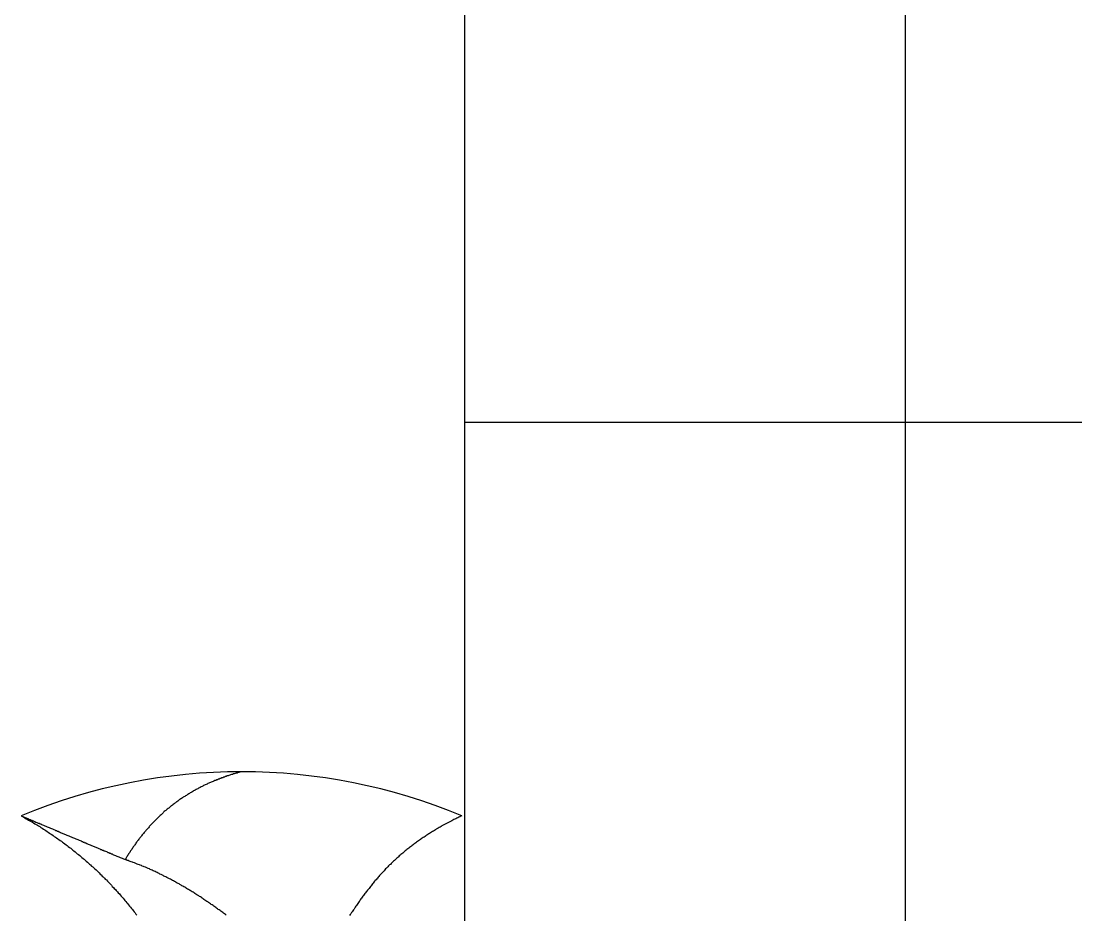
# Model space of a CAD drawing. Extents: x -613 to 599, y 141 to 558.
# Drawn here: x -439.785 to -434.998, y 357.162 to 361.216 of the extents above; entities that cross this region are included whole.
import ezdxf

# ---------------------------------------------------------------- set-up
doc = ezdxf.new("R2010")
doc.units = 0
doc.linetypes.add('CONTINOUS', pattern=[0])
doc.layers.get('0').update_dxf_attribs({"linetype": 'CONTINUOUS'})

msp = doc.modelspace()

# ---------------------------------------------------------------- linework, layer by layer
at = {"color": 7, "linetype": 'CONTINOUS'}
for p, q in [((-435.7728, 398.0611), (-435.7728, 338.5611)), ((-437.7728, 396.0611), (-437.7728, 340.5611)), ((-437.7728, 359.3971), (584.2273, 359.3971))]:
    msp.add_line(p, q, dxfattribs=at)
at = {"color": 7}
for points in [[(-438.785, 357.811, 0), (-438.789, 357.81, 0), (-438.793, 357.809, 0), (-438.797, 357.808, 0), (-438.801, 357.807, 0), (-438.805, 357.805, 0), (-438.809, 357.804, 0), (-438.813, 357.803, 0), (-438.818, 357.802, 0), (-438.822, 357.801, 0), (-438.826, 357.799, 0), (-438.83, 357.798, 0), (-438.834, 357.797, 0), (-438.838, 357.796, 0), (-438.842, 357.794, 0), (-438.846, 357.793, 0), (-438.85, 357.792, 0), (-438.854, 357.79, 0), (-438.858, 357.789, 0), (-438.862, 357.787, 0), (-438.866, 357.786, 0), (-438.87, 357.784, 0), (-438.874, 357.783, 0), (-438.878, 357.781, 0), (-438.882, 357.78, 0), (-438.886, 357.778, 0), (-438.89, 357.777, 0), (-438.894, 357.775, 0), (-438.898, 357.774, 0), (-438.902, 357.772, 0), (-438.906, 357.771, 0), (-438.91, 357.769, 0), (-438.914, 357.767, 0), (-438.918, 357.766, 0), (-438.922, 357.764, 0), (-438.926, 357.762, 0), (-438.93, 357.76, 0), (-438.933, 357.759, 0), (-438.937, 357.757, 0), (-438.941, 357.755, 0), (-438.945, 357.753, 0), (-438.949, 357.751, 0), (-438.953, 357.75, 0), (-438.957, 357.748, 0), (-438.961, 357.746, 0), (-438.964, 357.744, 0), (-438.968, 357.742, 0), (-438.972, 357.74, 0), (-438.976, 357.738, 0), (-438.98, 357.736, 0), (-438.983, 357.734, 0), (-438.987, 357.732, 0), (-438.991, 357.73, 0), (-438.995, 357.728, 0), (-438.998, 357.726, 0), (-439.002, 357.724, 0), (-439.006, 357.722, 0), (-439.01, 357.719, 0), (-439.013, 357.717, 0), (-439.017, 357.715, 0), (-439.021, 357.713, 0), (-439.024, 357.711, 0), (-439.028, 357.708, 0), (-439.032, 357.706, 0), (-439.035, 357.704, 0), (-439.039, 357.702, 0), (-439.042, 357.699, 0), (-439.046, 357.697, 0), (-439.05, 357.695, 0), (-439.053, 357.692, 0), (-439.057, 357.69, 0), (-439.06, 357.688, 0), (-439.064, 357.685, 0), (-439.067, 357.683, 0), (-439.071, 357.68, 0), (-439.074, 357.678, 0), (-439.078, 357.675, 0), (-439.081, 357.673, 0), (-439.085, 357.67, 0), (-439.088, 357.668, 0), (-439.091, 357.665, 0), (-439.095, 357.662, 0), (-439.098, 357.66, 0), (-439.102, 357.657, 0), (-439.105, 357.655, 0), (-439.108, 357.652, 0), (-439.112, 357.649, 0), (-439.115, 357.646, 0), (-439.118, 357.644, 0), (-439.122, 357.641, 0), (-439.125, 357.638, 0), (-439.128, 357.635, 0), (-439.131, 357.633, 0), (-439.135, 357.63, 0), (-439.138, 357.627, 0), (-439.141, 357.624, 0), (-439.144, 357.621, 0), (-439.147, 357.618, 0), (-439.15, 357.616, 0), (-439.154, 357.613, 0), (-439.157, 357.61, 0), (-439.16, 357.607, 0), (-439.163, 357.604, 0), (-439.166, 357.601, 0), (-439.169, 357.598, 0), (-439.172, 357.595, 0), (-439.175, 357.592, 0), (-439.178, 357.589, 0), (-439.181, 357.586, 0), (-439.184, 357.583, 0), (-439.187, 357.579, 0), (-439.19, 357.576, 0), (-439.193, 357.573, 0), (-439.196, 357.57, 0), (-439.199, 357.567, 0), (-439.202, 357.564, 0), (-439.204, 357.561, 0), (-439.207, 357.557, 0), (-439.21, 357.554, 0), (-439.213, 357.551, 0), (-439.216, 357.548, 0), (-439.219, 357.545, 0), (-439.221, 357.541, 0), (-439.224, 357.538, 0), (-439.227, 357.535, 0), (-439.23, 357.531, 0), (-439.232, 357.528, 0), (-439.235, 357.525, 0), (-439.238, 357.521, 0), (-439.24, 357.518, 0), (-439.243, 357.515, 0), (-439.246, 357.511, 0), (-439.248, 357.508, 0), (-439.251, 357.505, 0), (-439.253, 357.501, 0), (-439.256, 357.498, 0), (-439.259, 357.494, 0), (-439.261, 357.491, 0), (-439.264, 357.487, 0), (-439.266, 357.484, 0), (-439.269, 357.48, 0), (-439.271, 357.477, 0), (-439.273, 357.474, 0), (-439.276, 357.47, 0), (-439.278, 357.466, 0), (-439.281, 357.463, 0), (-439.283, 357.459, 0), (-439.285, 357.456, 0), (-439.288, 357.452, 0), (-439.29, 357.449, 0), (-439.292, 357.445, 0), (-439.295, 357.442, 0), (-439.297, 357.438, 0), (-439.299, 357.434, 0), (-439.302, 357.431, 0), (-439.304, 357.427, 0), (-439.306, 357.424, 0), (-439.308, 357.42, 0), (-439.31, 357.416, 0), (-439.313, 357.413, 0)], [(-439.785, 357.611, 0), (-439.779, 357.608, 0), (-439.773, 357.605, 0), (-439.768, 357.602, 0), (-439.762, 357.598, 0), (-439.756, 357.595, 0), (-439.751, 357.592, 0), (-439.745, 357.589, 0), (-439.739, 357.585, 0), (-439.734, 357.582, 0), (-439.728, 357.579, 0), (-439.722, 357.575, 0), (-439.717, 357.572, 0), (-439.711, 357.569, 0), (-439.706, 357.565, 0), (-439.7, 357.562, 0), (-439.695, 357.558, 0), (-439.689, 357.555, 0), (-439.684, 357.551, 0), (-439.678, 357.548, 0), (-439.673, 357.544, 0), (-439.667, 357.54, 0), (-439.662, 357.537, 0), (-439.656, 357.533, 0), (-439.651, 357.529, 0), (-439.645, 357.526, 0), (-439.64, 357.522, 0), (-439.635, 357.518, 0), (-439.629, 357.515, 0), (-439.624, 357.511, 0), (-439.618, 357.507, 0), (-439.613, 357.503, 0), (-439.608, 357.499, 0), (-439.602, 357.496, 0), (-439.597, 357.492, 0), (-439.592, 357.488, 0), (-439.587, 357.484, 0), (-439.581, 357.48, 0), (-439.576, 357.476, 0), (-439.571, 357.472, 0), (-439.566, 357.468, 0), (-439.56, 357.464, 0), (-439.555, 357.46, 0), (-439.55, 357.456, 0), (-439.545, 357.452, 0), (-439.54, 357.448, 0), (-439.535, 357.443, 0), (-439.53, 357.439, 0), (-439.524, 357.435, 0), (-439.519, 357.431, 0), (-439.514, 357.427, 0), (-439.509, 357.422, 0), (-439.504, 357.418, 0), (-439.499, 357.414, 0), (-439.494, 357.41, 0), (-439.489, 357.405, 0), (-439.484, 357.401, 0), (-439.479, 357.397, 0), (-439.474, 357.392, 0), (-439.47, 357.388, 0), (-439.465, 357.383, 0), (-439.46, 357.379, 0), (-439.455, 357.375, 0), (-439.45, 357.37, 0), (-439.445, 357.366, 0), (-439.44, 357.361, 0), (-439.436, 357.357, 0), (-439.431, 357.352, 0), (-439.426, 357.347, 0), (-439.421, 357.343, 0), (-439.417, 357.338, 0), (-439.412, 357.334, 0), (-439.407, 357.329, 0), (-439.403, 357.324, 0), (-439.398, 357.32, 0), (-439.393, 357.315, 0), (-439.389, 357.31, 0), (-439.384, 357.305, 0), (-439.38, 357.301, 0), (-439.375, 357.296, 0), (-439.371, 357.291, 0), (-439.366, 357.286, 0), (-439.362, 357.281, 0), (-439.357, 357.277, 0), (-439.353, 357.272, 0), (-439.348, 357.267, 0), (-439.344, 357.262, 0), (-439.339, 357.257, 0), (-439.335, 357.252, 0), (-439.331, 357.247, 0), (-439.326, 357.242, 0), (-439.322, 357.237, 0), (-439.318, 357.232, 0), (-439.314, 357.227, 0), (-439.309, 357.222, 0), (-439.305, 357.217, 0), (-439.301, 357.212, 0), (-439.297, 357.207, 0), (-439.293, 357.202, 0), (-439.289, 357.197, 0), (-439.284, 357.191, 0), (-439.28, 357.186, 0), (-439.276, 357.181, 0), (-439.272, 357.176, 0), (-439.268, 357.171, 0), (-439.264, 357.165, 0), (-439.26, 357.16, 0)], [(-439.785, 357.611, 0), (-439.781, 357.61, 0), (-439.777, 357.608, 0), (-439.774, 357.606, 0), (-439.77, 357.605, 0), (-439.766, 357.603, 0), (-439.762, 357.602, 0), (-439.759, 357.6, 0), (-439.755, 357.599, 0), (-439.751, 357.597, 0), (-439.748, 357.595, 0), (-439.744, 357.594, 0), (-439.74, 357.592, 0), (-439.736, 357.591, 0), (-439.733, 357.589, 0), (-439.729, 357.588, 0), (-439.725, 357.586, 0), (-439.722, 357.585, 0), (-439.718, 357.583, 0), (-439.714, 357.581, 0), (-439.71, 357.58, 0), (-439.707, 357.578, 0), (-439.703, 357.577, 0), (-439.699, 357.575, 0), (-439.696, 357.574, 0), (-439.692, 357.572, 0), (-439.688, 357.57, 0), (-439.684, 357.569, 0), (-439.681, 357.567, 0), (-439.677, 357.566, 0), (-439.673, 357.564, 0), (-439.669, 357.563, 0), (-439.666, 357.561, 0), (-439.662, 357.56, 0), (-439.658, 357.558, 0), (-439.655, 357.556, 0), (-439.651, 357.555, 0), (-439.647, 357.553, 0), (-439.643, 357.552, 0), (-439.64, 357.55, 0), (-439.636, 357.549, 0), (-439.632, 357.547, 0), (-439.629, 357.545, 0), (-439.625, 357.544, 0), (-439.621, 357.542, 0), (-439.617, 357.541, 0), (-439.614, 357.539, 0), (-439.61, 357.538, 0), (-439.606, 357.536, 0), (-439.603, 357.534, 0), (-439.599, 357.533, 0), (-439.595, 357.531, 0), (-439.591, 357.53, 0), (-439.588, 357.528, 0), (-439.584, 357.527, 0), (-439.58, 357.525, 0), (-439.577, 357.524, 0), (-439.573, 357.522, 0), (-439.569, 357.52, 0), (-439.565, 357.519, 0), (-439.562, 357.517, 0), (-439.558, 357.516, 0), (-439.554, 357.514, 0), (-439.551, 357.513, 0), (-439.547, 357.511, 0), (-439.543, 357.509, 0), (-439.539, 357.508, 0), (-439.536, 357.506, 0), (-439.532, 357.505, 0), (-439.528, 357.503, 0), (-439.524, 357.502, 0), (-439.521, 357.5, 0), (-439.517, 357.499, 0), (-439.513, 357.497, 0), (-439.51, 357.495, 0), (-439.506, 357.494, 0), (-439.502, 357.492, 0), (-439.498, 357.491, 0), (-439.495, 357.489, 0), (-439.491, 357.488, 0), (-439.487, 357.486, 0), (-439.484, 357.484, 0), (-439.48, 357.483, 0), (-439.476, 357.481, 0), (-439.472, 357.48, 0), (-439.469, 357.478, 0), (-439.465, 357.477, 0), (-439.461, 357.475, 0), (-439.458, 357.474, 0), (-439.454, 357.472, 0), (-439.45, 357.47, 0), (-439.446, 357.469, 0), (-439.443, 357.467, 0), (-439.439, 357.466, 0), (-439.435, 357.464, 0), (-439.432, 357.463, 0), (-439.428, 357.461, 0), (-439.424, 357.459, 0), (-439.42, 357.458, 0), (-439.417, 357.456, 0), (-439.413, 357.455, 0), (-439.409, 357.453, 0), (-439.406, 357.452, 0), (-439.402, 357.45, 0), (-439.398, 357.449, 0), (-439.394, 357.447, 0), (-439.391, 357.445, 0), (-439.387, 357.444, 0), (-439.383, 357.442, 0), (-439.38, 357.441, 0), (-439.376, 357.439, 0), (-439.372, 357.438, 0), (-439.368, 357.436, 0), (-439.365, 357.434, 0), (-439.361, 357.433, 0), (-439.357, 357.431, 0), (-439.353, 357.43, 0), (-439.35, 357.428, 0), (-439.346, 357.427, 0), (-439.342, 357.425, 0), (-439.339, 357.424, 0), (-439.335, 357.422, 0), (-439.331, 357.42, 0), (-439.327, 357.419, 0), (-439.324, 357.417, 0), (-439.32, 357.416, 0), (-439.316, 357.414, 0), (-439.313, 357.413, 0)], [(-437.785, 357.611, 0), (-437.789, 357.609, 0), (-437.794, 357.607, 0), (-437.798, 357.605, 0), (-437.803, 357.602, 0), (-437.807, 357.6, 0), (-437.812, 357.598, 0), (-437.817, 357.596, 0), (-437.821, 357.594, 0), (-437.826, 357.591, 0), (-437.83, 357.589, 0), (-437.834, 357.587, 0), (-437.839, 357.584, 0), (-437.843, 357.582, 0), (-437.848, 357.58, 0), (-437.852, 357.577, 0), (-437.857, 357.575, 0), (-437.861, 357.573, 0), (-437.866, 357.57, 0), (-437.87, 357.568, 0), (-437.875, 357.565, 0), (-437.879, 357.563, 0), (-437.883, 357.56, 0), (-437.888, 357.558, 0), (-437.892, 357.555, 0), (-437.896, 357.553, 0), (-437.901, 357.55, 0), (-437.905, 357.547, 0), (-437.909, 357.545, 0), (-437.914, 357.542, 0), (-437.918, 357.54, 0), (-437.922, 357.537, 0), (-437.927, 357.534, 0), (-437.931, 357.531, 0), (-437.935, 357.529, 0), (-437.939, 357.526, 0), (-437.944, 357.523, 0), (-437.948, 357.52, 0), (-437.952, 357.518, 0), (-437.956, 357.515, 0), (-437.961, 357.512, 0), (-437.965, 357.509, 0), (-437.969, 357.506, 0), (-437.973, 357.503, 0), (-437.977, 357.501, 0), (-437.981, 357.498, 0), (-437.986, 357.495, 0), (-437.99, 357.492, 0), (-437.994, 357.489, 0), (-437.998, 357.486, 0), (-438.002, 357.483, 0), (-438.006, 357.48, 0), (-438.01, 357.477, 0), (-438.014, 357.474, 0), (-438.018, 357.471, 0), (-438.022, 357.467, 0), (-438.026, 357.464, 0), (-438.03, 357.461, 0), (-438.034, 357.458, 0), (-438.038, 357.455, 0), (-438.042, 357.452, 0), (-438.046, 357.448, 0), (-438.049, 357.445, 0), (-438.053, 357.442, 0), (-438.057, 357.439, 0), (-438.061, 357.435, 0), (-438.065, 357.432, 0), (-438.069, 357.429, 0), (-438.072, 357.425, 0), (-438.076, 357.422, 0), (-438.08, 357.419, 0), (-438.084, 357.415, 0), (-438.087, 357.412, 0), (-438.091, 357.409, 0), (-438.095, 357.405, 0), (-438.098, 357.402, 0), (-438.102, 357.398, 0), (-438.106, 357.395, 0), (-438.109, 357.391, 0), (-438.113, 357.388, 0), (-438.117, 357.384, 0), (-438.12, 357.38, 0), (-438.124, 357.377, 0), (-438.127, 357.373, 0), (-438.131, 357.37, 0), (-438.134, 357.366, 0), (-438.138, 357.362, 0), (-438.141, 357.359, 0), (-438.144, 357.355, 0), (-438.148, 357.351, 0), (-438.151, 357.348, 0), (-438.155, 357.344, 0), (-438.158, 357.34, 0), (-438.161, 357.336, 0), (-438.165, 357.333, 0), (-438.168, 357.329, 0), (-438.171, 357.325, 0), (-438.174, 357.321, 0), (-438.178, 357.317, 0), (-438.181, 357.314, 0), (-438.184, 357.31, 0), (-438.187, 357.306, 0), (-438.191, 357.302, 0), (-438.194, 357.298, 0), (-438.197, 357.294, 0), (-438.2, 357.29, 0), (-438.203, 357.286, 0), (-438.206, 357.282, 0), (-438.209, 357.278, 0), (-438.213, 357.274, 0), (-438.216, 357.27, 0), (-438.219, 357.266, 0), (-438.222, 357.262, 0), (-438.225, 357.258, 0), (-438.228, 357.254, 0), (-438.231, 357.25, 0), (-438.234, 357.246, 0), (-438.237, 357.242, 0), (-438.24, 357.238, 0), (-438.243, 357.234, 0), (-438.246, 357.23, 0), (-438.248, 357.226, 0), (-438.251, 357.222, 0), (-438.254, 357.218, 0), (-438.257, 357.213, 0), (-438.26, 357.209, 0), (-438.263, 357.205, 0), (-438.266, 357.201, 0), (-438.269, 357.197, 0), (-438.271, 357.193, 0), (-438.274, 357.188, 0), (-438.277, 357.184, 0), (-438.28, 357.18, 0), (-438.283, 357.176, 0), (-438.285, 357.172, 0), (-438.288, 357.167, 0), (-438.291, 357.163, 0), (-438.294, 357.159, 0)], [(-438.854, 357.16, 0), (-438.858, 357.163, 0), (-438.862, 357.166, 0), (-438.866, 357.169, 0), (-438.87, 357.172, 0), (-438.874, 357.175, 0), (-438.878, 357.178, 0), (-438.882, 357.181, 0), (-438.886, 357.184, 0), (-438.89, 357.186, 0), (-438.894, 357.189, 0), (-438.898, 357.192, 0), (-438.902, 357.195, 0), (-438.906, 357.198, 0), (-438.91, 357.201, 0), (-438.914, 357.204, 0), (-438.918, 357.207, 0), (-438.922, 357.209, 0), (-438.926, 357.212, 0), (-438.93, 357.215, 0), (-438.934, 357.218, 0), (-438.938, 357.221, 0), (-438.942, 357.223, 0), (-438.947, 357.226, 0), (-438.951, 357.229, 0), (-438.955, 357.232, 0), (-438.959, 357.234, 0), (-438.963, 357.237, 0), (-438.967, 357.24, 0), (-438.971, 357.243, 0), (-438.975, 357.245, 0), (-438.979, 357.248, 0), (-438.984, 357.251, 0), (-438.988, 357.253, 0), (-438.992, 357.256, 0), (-438.996, 357.259, 0), (-439, 357.261, 0), (-439.004, 357.264, 0), (-439.009, 357.266, 0), (-439.013, 357.269, 0), (-439.017, 357.272, 0), (-439.021, 357.274, 0), (-439.025, 357.277, 0), (-439.03, 357.279, 0), (-439.034, 357.282, 0), (-439.038, 357.284, 0), (-439.042, 357.287, 0), (-439.047, 357.289, 0), (-439.051, 357.292, 0), (-439.055, 357.294, 0), (-439.059, 357.297, 0), (-439.064, 357.299, 0), (-439.068, 357.302, 0), (-439.072, 357.304, 0), (-439.076, 357.306, 0), (-439.081, 357.309, 0), (-439.085, 357.311, 0), (-439.089, 357.313, 0), (-439.094, 357.316, 0), (-439.098, 357.318, 0), (-439.102, 357.32, 0), (-439.107, 357.323, 0), (-439.111, 357.325, 0), (-439.115, 357.327, 0), (-439.12, 357.33, 0), (-439.124, 357.332, 0), (-439.128, 357.334, 0), (-439.133, 357.336, 0), (-439.137, 357.338, 0), (-439.141, 357.341, 0), (-439.146, 357.343, 0), (-439.15, 357.345, 0), (-439.155, 357.347, 0), (-439.159, 357.349, 0), (-439.163, 357.351, 0), (-439.168, 357.354, 0), (-439.172, 357.356, 0), (-439.177, 357.358, 0), (-439.181, 357.36, 0), (-439.186, 357.362, 0), (-439.19, 357.364, 0), (-439.194, 357.366, 0), (-439.199, 357.368, 0), (-439.203, 357.37, 0), (-439.208, 357.372, 0), (-439.212, 357.374, 0), (-439.217, 357.376, 0), (-439.221, 357.378, 0), (-439.226, 357.379, 0), (-439.23, 357.381, 0), (-439.235, 357.383, 0), (-439.239, 357.385, 0), (-439.244, 357.387, 0), (-439.248, 357.389, 0), (-439.253, 357.391, 0), (-439.258, 357.392, 0), (-439.262, 357.394, 0), (-439.267, 357.396, 0), (-439.271, 357.398, 0), (-439.276, 357.399, 0), (-439.28, 357.401, 0), (-439.285, 357.403, 0), (-439.29, 357.404, 0), (-439.294, 357.406, 0), (-439.299, 357.408, 0), (-439.303, 357.409, 0), (-439.308, 357.411, 0), (-439.313, 357.413, 0)]]:
    msp.add_polyline3d(points, dxfattribs=at)
at = {"color": 7, "linetype": 'CONTINOUS'}
msp.add_arc((-438.7847, 355.2111), 2.6, 67.3801, 112.6199, dxfattribs=at)

doc.saveas('drawing.dxf')
